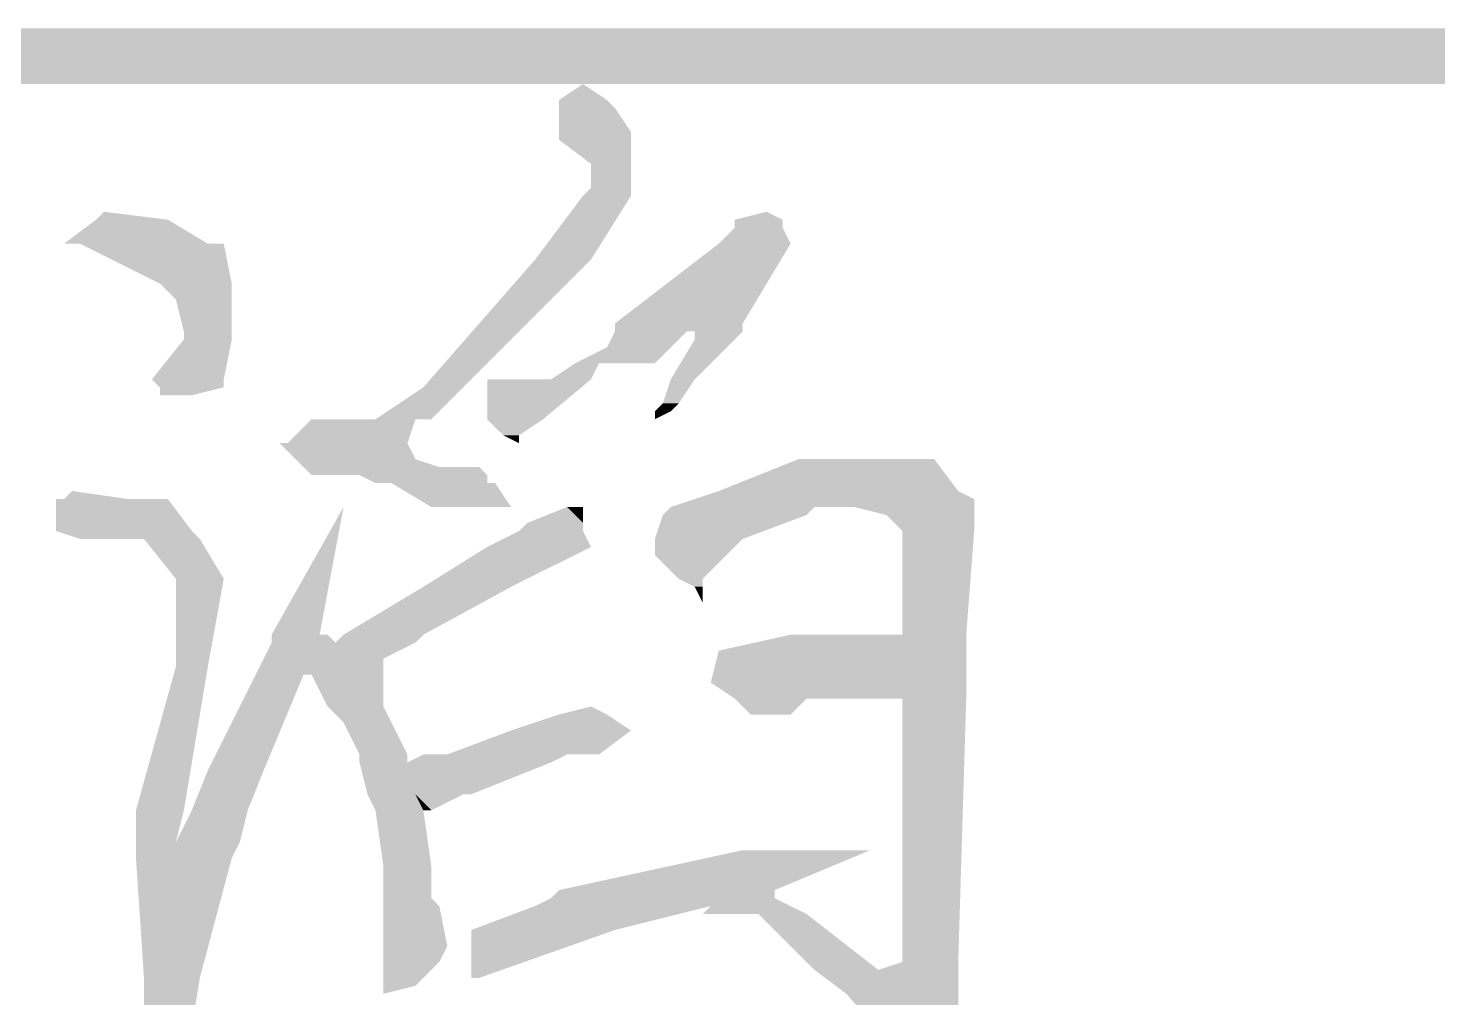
# Model space of a CAD drawing. Header units: inches. Extents: x 20 to 409, y 5 to 283.
# Drawn here: x 273.72 to 281.19, y 10.62 to 15.77 of the extents above; entities that cross this region are included whole.
import ezdxf

# ---------------------------------------------------------------- set-up
doc = ezdxf.new("R2010")
doc.units = ezdxf.units.IN
doc.header["$MEASUREMENT"] = 0
doc.layers.add('C00-00-00', color=7, linetype='Continuous')

msp = doc.modelspace()

# ---------------------------------------------------------------- hatches: boundary and pattern name
at = {"layer": 'C00-00-00'}
h = msp.add_hatch(color=0, dxfattribs=at)
h.dxf.hatch_style = 2
h.paths.add_polyline_path([(28.3301, 15.7656), (28.3301, 15.4693), (408.3141, 15.7656)])
h = msp.add_hatch(color=0, dxfattribs=at)
h.dxf.hatch_style = 2
h.paths.add_polyline_path([(28.3301, 15.4693), (408.3141, 15.7656), (408.3141, 15.4693)])
h = msp.add_hatch(color=0, dxfattribs=at)
h.dxf.hatch_style = 2
h.paths.add_polyline_path([(276.6574, 15.4693), (276.5304, 15.3846), (276.7844, 15.3846)])
h = msp.add_hatch(color=0, dxfattribs=at)
h.dxf.hatch_style = 2
h.paths.add_polyline_path([(276.5304, 15.3846), (276.5304, 15.3423), (276.8268, 15.3423)])
h = msp.add_hatch(color=0, dxfattribs=at)
h.dxf.hatch_style = 2
h.paths.add_polyline_path([(276.5304, 15.3846), (276.7844, 15.3846), (276.8268, 15.3423)])
h = msp.add_hatch(color=0, dxfattribs=at)
h.dxf.hatch_style = 2
h.paths.add_polyline_path([(276.5304, 15.3423), (276.5304, 15.2153), (276.9114, 15.2153)])
h = msp.add_hatch(color=0, dxfattribs=at)
h.dxf.hatch_style = 2
h.paths.add_polyline_path([(276.5304, 15.3423), (276.8268, 15.3423), (276.9114, 15.2153)])
h = msp.add_hatch(color=0, dxfattribs=at)
h.dxf.hatch_style = 2
h.paths.add_polyline_path([(276.5304, 15.2153), (276.5304, 15.1729), (276.9114, 15.1729)])
h = msp.add_hatch(color=0, dxfattribs=at)
h.dxf.hatch_style = 2
h.paths.add_polyline_path([(276.5304, 15.2153), (276.9114, 15.2153), (276.9114, 15.1729)])
h = msp.add_hatch(color=0, dxfattribs=at)
h.dxf.hatch_style = 2
h.paths.add_polyline_path([(276.5304, 15.1729), (276.6998, 15.0459), (276.9114, 15.0459)])
h = msp.add_hatch(color=0, dxfattribs=at)
h.dxf.hatch_style = 2
h.paths.add_polyline_path([(276.5304, 15.1729), (276.9114, 15.1729), (276.9114, 15.0459)])
h = msp.add_hatch(color=0, dxfattribs=at)
h.dxf.hatch_style = 2
h.paths.add_polyline_path([(276.6998, 15.0459), (276.6998, 14.9189), (276.9114, 14.9189)])
h = msp.add_hatch(color=0, dxfattribs=at)
h.dxf.hatch_style = 2
h.paths.add_polyline_path([(276.6998, 15.0459), (276.9114, 15.0459), (276.9114, 14.9189)])
h = msp.add_hatch(color=0, dxfattribs=at)
h.dxf.hatch_style = 2
h.paths.add_polyline_path([(276.6574, 14.8766), (276.4034, 14.5379), (276.6998, 14.5379)])
h = msp.add_hatch(color=0, dxfattribs=at)
h.dxf.hatch_style = 2
h.paths.add_polyline_path([(276.6998, 14.9189), (276.6574, 14.8766), (276.9114, 14.8766)])
h = msp.add_hatch(color=0, dxfattribs=at)
h.dxf.hatch_style = 2
h.paths.add_polyline_path([(276.6574, 14.8766), (276.9114, 14.8766), (276.6998, 14.5379)])
h = msp.add_hatch(color=0, dxfattribs=at)
h.dxf.hatch_style = 2
h.paths.add_polyline_path([(276.6998, 14.9189), (276.9114, 14.9189), (276.9114, 14.8766)])
h = msp.add_hatch(color=0, dxfattribs=at)
h.dxf.hatch_style = 2
h.paths.add_polyline_path([(274.0751, 14.7496), (273.9058, 14.6226), (274.6678, 14.6226)])
h = msp.add_hatch(color=0, dxfattribs=at)
h.dxf.hatch_style = 2
h.paths.add_polyline_path([(274.1174, 14.7919), (274.0751, 14.7496), (274.4561, 14.7496)])
h = msp.add_hatch(color=0, dxfattribs=at)
h.dxf.hatch_style = 2
h.paths.add_polyline_path([(274.0751, 14.7496), (274.4561, 14.7496), (274.6678, 14.6226)])
h = msp.add_hatch(color=0, dxfattribs=at)
h.dxf.hatch_style = 2
h.paths.add_polyline_path([(277.6311, 14.7919), (277.4618, 14.7496), (277.7158, 14.7496)])
h = msp.add_hatch(color=0, dxfattribs=at)
h.dxf.hatch_style = 2
h.paths.add_polyline_path([(277.4618, 14.7496), (277.4618, 14.7073), (277.7158, 14.7073)])
h = msp.add_hatch(color=0, dxfattribs=at)
h.dxf.hatch_style = 2
h.paths.add_polyline_path([(277.4618, 14.7496), (277.7158, 14.7496), (277.7158, 14.7073)])
h = msp.add_hatch(color=0, dxfattribs=at)
h.dxf.hatch_style = 2
h.paths.add_polyline_path([(277.4618, 14.7073), (277.3771, 14.6226), (277.7581, 14.6226)])
h = msp.add_hatch(color=0, dxfattribs=at)
h.dxf.hatch_style = 2
h.paths.add_polyline_path([(277.4618, 14.7073), (277.7158, 14.7073), (277.7581, 14.6226)])
h = msp.add_hatch(color=0, dxfattribs=at)
h.dxf.hatch_style = 2
h.paths.add_polyline_path([(273.9904, 14.6226), (274.4138, 14.4109), (274.7948, 14.4109)])
h = msp.add_hatch(color=0, dxfattribs=at)
h.dxf.hatch_style = 2
h.paths.add_polyline_path([(273.9904, 14.6226), (274.7524, 14.6226), (274.7948, 14.4109)])
h = msp.add_hatch(color=0, dxfattribs=at)
h.dxf.hatch_style = 2
h.paths.add_polyline_path([(277.3771, 14.6226), (276.8268, 14.1993), (277.5041, 14.1993)])
h = msp.add_hatch(color=0, dxfattribs=at)
h.dxf.hatch_style = 2
h.paths.add_polyline_path([(277.3771, 14.6226), (277.7581, 14.6226), (277.5041, 14.1993)])
h = msp.add_hatch(color=0, dxfattribs=at)
h.dxf.hatch_style = 2
h.paths.add_polyline_path([(276.4034, 14.5379), (275.8108, 13.8606), (276.0224, 13.8606)])
h = msp.add_hatch(color=0, dxfattribs=at)
h.dxf.hatch_style = 2
h.paths.add_polyline_path([(276.4034, 14.5379), (276.6998, 14.5379), (276.0224, 13.8606)])
h = msp.add_hatch(color=0, dxfattribs=at)
h.dxf.hatch_style = 2
h.paths.add_polyline_path([(274.4138, 14.4109), (274.4984, 14.3263), (274.7948, 14.3263)])
h = msp.add_hatch(color=0, dxfattribs=at)
h.dxf.hatch_style = 2
h.paths.add_polyline_path([(274.4138, 14.4109), (274.7948, 14.4109), (274.7948, 14.3263)])
h = msp.add_hatch(color=0, dxfattribs=at)
h.dxf.hatch_style = 2
h.paths.add_polyline_path([(274.4984, 14.3263), (274.5408, 14.1569), (274.7948, 14.1569)])
h = msp.add_hatch(color=0, dxfattribs=at)
h.dxf.hatch_style = 2
h.paths.add_polyline_path([(274.4984, 14.3263), (274.7948, 14.3263), (274.7948, 14.1569)])
h = msp.add_hatch(color=0, dxfattribs=at)
h.dxf.hatch_style = 2
h.paths.add_polyline_path([(274.5408, 14.1569), (274.5408, 14.1146), (274.7948, 14.1146)])
h = msp.add_hatch(color=0, dxfattribs=at)
h.dxf.hatch_style = 2
h.paths.add_polyline_path([(274.5408, 14.1569), (274.7948, 14.1569), (274.7948, 14.1146)])
h = msp.add_hatch(color=0, dxfattribs=at)
h.dxf.hatch_style = 2
h.paths.add_polyline_path([(276.8268, 14.1569), (276.7844, 14.0723), (277.1231, 14.0723)])
h = msp.add_hatch(color=0, dxfattribs=at)
h.dxf.hatch_style = 2
h.paths.add_polyline_path([(276.8268, 14.1993), (276.8268, 14.1569), (277.5041, 14.1569)])
h = msp.add_hatch(color=0, dxfattribs=at)
h.dxf.hatch_style = 2
h.paths.add_polyline_path([(276.8268, 14.1993), (277.5041, 14.1993), (277.5041, 14.1569)])
h = msp.add_hatch(color=0, dxfattribs=at)
h.dxf.hatch_style = 2
h.paths.add_polyline_path([(276.8268, 14.1569), (277.2078, 14.1569), (277.1231, 14.0723)])
h = msp.add_hatch(color=0, dxfattribs=at)
h.dxf.hatch_style = 2
h.paths.add_polyline_path([(277.2501, 14.1569), (277.2501, 14.1146), (277.4618, 14.1146)])
h = msp.add_hatch(color=0, dxfattribs=at)
h.dxf.hatch_style = 2
h.paths.add_polyline_path([(277.2501, 14.1569), (277.5041, 14.1569), (277.4618, 14.1146)])
h = msp.add_hatch(color=0, dxfattribs=at)
h.dxf.hatch_style = 2
h.paths.add_polyline_path([(274.5408, 14.1146), (274.3714, 13.9029), (274.7524, 13.9029)])
h = msp.add_hatch(color=0, dxfattribs=at)
h.dxf.hatch_style = 2
h.paths.add_polyline_path([(274.5408, 14.1146), (274.7948, 14.1146), (274.7524, 13.9029)])
h = msp.add_hatch(color=0, dxfattribs=at)
h.dxf.hatch_style = 2
h.paths.add_polyline_path([(276.7844, 14.0723), (276.6151, 13.9876), (277.0384, 13.9876)])
h = msp.add_hatch(color=0, dxfattribs=at)
h.dxf.hatch_style = 2
h.paths.add_polyline_path([(276.7844, 14.0723), (277.1231, 14.0723), (277.0384, 13.9876)])
h = msp.add_hatch(color=0, dxfattribs=at)
h.dxf.hatch_style = 2
h.paths.add_polyline_path([(277.2501, 14.1146), (277.1231, 13.9029), (277.2501, 13.9029)])
h = msp.add_hatch(color=0, dxfattribs=at)
h.dxf.hatch_style = 2
h.paths.add_polyline_path([(277.2501, 14.1146), (277.4618, 14.1146), (277.2501, 13.9029)])
h = msp.add_hatch(color=0, dxfattribs=at)
h.dxf.hatch_style = 2
h.paths.add_polyline_path([(276.6151, 13.9876), (276.4881, 13.9029), (276.6998, 13.9029)])
h = msp.add_hatch(color=0, dxfattribs=at)
h.dxf.hatch_style = 2
h.paths.add_polyline_path([(276.6151, 13.9876), (276.7421, 13.9876), (276.6998, 13.9029)])
h = msp.add_hatch(color=0, dxfattribs=at)
h.dxf.hatch_style = 2
h.paths.add_polyline_path([(274.3714, 13.9029), (274.4138, 13.8606), (274.7524, 13.8606)])
h = msp.add_hatch(color=0, dxfattribs=at)
h.dxf.hatch_style = 2
h.paths.add_polyline_path([(274.3714, 13.9029), (274.7524, 13.9029), (274.7524, 13.8606)])
h = msp.add_hatch(color=0, dxfattribs=at)
h.dxf.hatch_style = 2
h.paths.add_polyline_path([(274.4138, 13.8606), (274.4138, 13.8183), (274.5831, 13.8183)])
h = msp.add_hatch(color=0, dxfattribs=at)
h.dxf.hatch_style = 2
h.paths.add_polyline_path([(274.4138, 13.8606), (274.7524, 13.8606), (274.5831, 13.8183)])
h = msp.add_hatch(color=0, dxfattribs=at)
h.dxf.hatch_style = 2
h.paths.add_polyline_path([(275.8108, 13.8606), (275.5568, 13.6913), (275.8531, 13.6913)])
h = msp.add_hatch(color=0, dxfattribs=at)
h.dxf.hatch_style = 2
h.paths.add_polyline_path([(275.8108, 13.8606), (276.0224, 13.8606), (275.8531, 13.6913)])
h = msp.add_hatch(color=0, dxfattribs=at)
h.dxf.hatch_style = 2
h.paths.add_polyline_path([(276.1494, 13.9029), (276.1494, 13.6913), (276.4458, 13.6913)])
h = msp.add_hatch(color=0, dxfattribs=at)
h.dxf.hatch_style = 2
h.paths.add_polyline_path([(276.1494, 13.9029), (276.6998, 13.9029), (276.4458, 13.6913)])
h = msp.add_hatch(color=0, dxfattribs=at)
h.dxf.hatch_style = 2
h.paths.add_polyline_path([(277.1231, 13.9029), (277.0808, 13.7759), (277.1654, 13.7759)])
h = msp.add_hatch(color=0, dxfattribs=at)
h.dxf.hatch_style = 2
h.paths.add_polyline_path([(277.1231, 13.9029), (277.2501, 13.9029), (277.1654, 13.7759)])
h = msp.add_hatch(color=0, dxfattribs=at)
h.dxf.hatch_style = 2
h.paths.add_polyline_path([(277.0808, 13.7759), (277.0384, 13.7336), (277.1231, 13.7336)])
h = msp.add_hatch(color=0, dxfattribs=at)
h.dxf.hatch_style = 2
h.paths.add_polyline_path([(277.0808, 13.7759), (277.1654, 13.7759), (277.1231, 13.7336)])
h = msp.add_hatch(color=0, dxfattribs=at)
h.dxf.hatch_style = 2
h.paths.add_polyline_path([(275.2181, 13.6913), (275.0911, 13.5643), (275.7261, 13.5643)])
h = msp.add_hatch(color=0, dxfattribs=at)
h.dxf.hatch_style = 2
h.paths.add_polyline_path([(275.2181, 13.6913), (275.7684, 13.6913), (275.7261, 13.5643)])
h = msp.add_hatch(color=0, dxfattribs=at)
h.dxf.hatch_style = 2
h.paths.add_polyline_path([(276.1494, 13.6913), (276.2341, 13.6066), (276.3188, 13.6066)])
h = msp.add_hatch(color=0, dxfattribs=at)
h.dxf.hatch_style = 2
h.paths.add_polyline_path([(276.1494, 13.6913), (276.4458, 13.6913), (276.3188, 13.6066)])
h = msp.add_hatch(color=0, dxfattribs=at)
h.dxf.hatch_style = 2
h.paths.add_polyline_path([(277.0384, 13.7336), (277.1231, 13.7336), (277.0384, 13.6913)])
h = msp.add_hatch(color=0, dxfattribs=at)
h.dxf.hatch_style = 2
h.paths.add_polyline_path([(276.2341, 13.6066), (276.3188, 13.6066), (276.3188, 13.5643)])
h = msp.add_hatch(color=0, dxfattribs=at)
h.dxf.hatch_style = 2
h.paths.add_polyline_path([(275.0488, 13.5643), (275.1334, 13.4796), (275.7684, 13.4796)])
h = msp.add_hatch(color=0, dxfattribs=at)
h.dxf.hatch_style = 2
h.paths.add_polyline_path([(275.0488, 13.5643), (275.7261, 13.5643), (275.7684, 13.4796)])
h = msp.add_hatch(color=0, dxfattribs=at)
h.dxf.hatch_style = 2
h.paths.add_polyline_path([(275.1334, 13.4796), (275.1758, 13.4373), (275.8954, 13.4373)])
h = msp.add_hatch(color=0, dxfattribs=at)
h.dxf.hatch_style = 2
h.paths.add_polyline_path([(275.1334, 13.4796), (275.7684, 13.4796), (275.8954, 13.4373)])
h = msp.add_hatch(color=0, dxfattribs=at)
h.dxf.hatch_style = 2
h.paths.add_polyline_path([(277.8004, 13.4796), (277.3771, 13.3103), (278.6471, 13.3103)])
h = msp.add_hatch(color=0, dxfattribs=at)
h.dxf.hatch_style = 2
h.paths.add_polyline_path([(277.8004, 13.4796), (278.5201, 13.4796), (278.6471, 13.3103)])
h = msp.add_hatch(color=0, dxfattribs=at)
h.dxf.hatch_style = 2
h.paths.add_polyline_path([(275.1758, 13.4373), (275.2181, 13.3949), (276.1494, 13.3949)])
h = msp.add_hatch(color=0, dxfattribs=at)
h.dxf.hatch_style = 2
h.paths.add_polyline_path([(275.1758, 13.4373), (276.1071, 13.4373), (276.1494, 13.3949)])
h = msp.add_hatch(color=0, dxfattribs=at)
h.dxf.hatch_style = 2
h.paths.add_polyline_path([(275.4721, 13.3949), (275.5568, 13.3526), (276.1494, 13.3526)])
h = msp.add_hatch(color=0, dxfattribs=at)
h.dxf.hatch_style = 2
h.paths.add_polyline_path([(275.4721, 13.3949), (276.1494, 13.3949), (276.1494, 13.3526)])
h = msp.add_hatch(color=0, dxfattribs=at)
h.dxf.hatch_style = 2
h.paths.add_polyline_path([(273.9481, 13.3103), (273.9058, 13.2679), (274.2444, 13.2679)])
h = msp.add_hatch(color=0, dxfattribs=at)
h.dxf.hatch_style = 2
h.paths.add_polyline_path([(275.6414, 13.3526), (275.8531, 13.2256), (276.2764, 13.2256)])
h = msp.add_hatch(color=0, dxfattribs=at)
h.dxf.hatch_style = 2
h.paths.add_polyline_path([(275.6414, 13.3526), (276.1918, 13.3526), (276.2764, 13.2256)])
h = msp.add_hatch(color=0, dxfattribs=at)
h.dxf.hatch_style = 2
h.paths.add_polyline_path([(277.3771, 13.3103), (277.2501, 13.2679), (278.7318, 13.2679)])
h = msp.add_hatch(color=0, dxfattribs=at)
h.dxf.hatch_style = 2
h.paths.add_polyline_path([(277.3771, 13.3103), (278.6471, 13.3103), (278.7318, 13.2679)])
h = msp.add_hatch(color=0, dxfattribs=at)
h.dxf.hatch_style = 2
h.paths.add_polyline_path([(273.8634, 13.2679), (273.8634, 13.0986), (274.5831, 13.0986)])
h = msp.add_hatch(color=0, dxfattribs=at)
h.dxf.hatch_style = 2
h.paths.add_polyline_path([(273.8634, 13.2679), (274.4561, 13.2679), (274.5831, 13.0986)])
h = msp.add_hatch(color=0, dxfattribs=at)
h.dxf.hatch_style = 2
h.paths.add_polyline_path([(277.2501, 13.2679), (277.1231, 13.2256), (278.7318, 13.2256)])
h = msp.add_hatch(color=0, dxfattribs=at)
h.dxf.hatch_style = 2
h.paths.add_polyline_path([(277.2501, 13.2679), (278.7318, 13.2679), (278.7318, 13.2256)])
h = msp.add_hatch(color=0, dxfattribs=at)
h.dxf.hatch_style = 2
h.paths.add_polyline_path([(275.3874, 13.2256), (275.0064, 12.5483), (275.2604, 12.5483)])
h = msp.add_hatch(color=0, dxfattribs=at)
h.dxf.hatch_style = 2
h.paths.add_polyline_path([(276.5728, 13.2256), (276.3611, 13.1409), (276.6574, 13.1409)])
h = msp.add_hatch(color=0, dxfattribs=at)
h.dxf.hatch_style = 2
h.paths.add_polyline_path([(276.5728, 13.2256), (276.6574, 13.2256), (276.6574, 13.1409)])
h = msp.add_hatch(color=0, dxfattribs=at)
h.dxf.hatch_style = 2
h.paths.add_polyline_path([(277.0808, 13.1833), (277.0384, 13.0563), (277.5041, 13.0563)])
h = msp.add_hatch(color=0, dxfattribs=at)
h.dxf.hatch_style = 2
h.paths.add_polyline_path([(277.1231, 13.2256), (277.0808, 13.1833), (277.8428, 13.1833)])
h = msp.add_hatch(color=0, dxfattribs=at)
h.dxf.hatch_style = 2
h.paths.add_polyline_path([(277.0808, 13.1833), (277.8428, 13.1833), (277.5041, 13.0563)])
h = msp.add_hatch(color=0, dxfattribs=at)
h.dxf.hatch_style = 2
h.paths.add_polyline_path([(277.1231, 13.2256), (277.8851, 13.2256), (277.8428, 13.1833)])
h = msp.add_hatch(color=0, dxfattribs=at)
h.dxf.hatch_style = 2
h.paths.add_polyline_path([(278.0968, 13.2256), (278.2661, 13.1833), (278.7318, 13.1833)])
h = msp.add_hatch(color=0, dxfattribs=at)
h.dxf.hatch_style = 2
h.paths.add_polyline_path([(278.0968, 13.2256), (278.7318, 13.2256), (278.7318, 13.1833)])
h = msp.add_hatch(color=0, dxfattribs=at)
h.dxf.hatch_style = 2
h.paths.add_polyline_path([(278.2661, 13.1833), (278.3508, 13.0986), (278.7318, 13.0986)])
h = msp.add_hatch(color=0, dxfattribs=at)
h.dxf.hatch_style = 2
h.paths.add_polyline_path([(278.2661, 13.1833), (278.7318, 13.1833), (278.7318, 13.0986)])
h = msp.add_hatch(color=0, dxfattribs=at)
h.dxf.hatch_style = 2
h.paths.add_polyline_path([(273.8634, 13.0986), (273.9904, 13.0563), (274.6254, 13.0563)])
h = msp.add_hatch(color=0, dxfattribs=at)
h.dxf.hatch_style = 2
h.paths.add_polyline_path([(273.8634, 13.0986), (274.5831, 13.0986), (274.6254, 13.0563)])
h = msp.add_hatch(color=0, dxfattribs=at)
h.dxf.hatch_style = 2
h.paths.add_polyline_path([(276.3188, 13.0986), (276.1494, 13.0139), (276.6998, 13.0139)])
h = msp.add_hatch(color=0, dxfattribs=at)
h.dxf.hatch_style = 2
h.paths.add_polyline_path([(276.3611, 13.1409), (276.3188, 13.0986), (276.6574, 13.0986)])
h = msp.add_hatch(color=0, dxfattribs=at)
h.dxf.hatch_style = 2
h.paths.add_polyline_path([(276.3188, 13.0986), (276.6574, 13.0986), (276.6998, 13.0139)])
h = msp.add_hatch(color=0, dxfattribs=at)
h.dxf.hatch_style = 2
h.paths.add_polyline_path([(276.3611, 13.1409), (276.6574, 13.1409), (276.6574, 13.0986)])
h = msp.add_hatch(color=0, dxfattribs=at)
h.dxf.hatch_style = 2
h.paths.add_polyline_path([(278.3508, 13.0986), (278.3508, 12.5483), (278.6894, 12.5483)])
h = msp.add_hatch(color=0, dxfattribs=at)
h.dxf.hatch_style = 2
h.paths.add_polyline_path([(278.3508, 13.0986), (278.7318, 13.0986), (278.6894, 12.5483)])
h = msp.add_hatch(color=0, dxfattribs=at)
h.dxf.hatch_style = 2
h.paths.add_polyline_path([(274.3291, 13.0563), (274.4984, 12.8446), (274.7524, 12.8446)])
h = msp.add_hatch(color=0, dxfattribs=at)
h.dxf.hatch_style = 2
h.paths.add_polyline_path([(274.3291, 13.0563), (274.6254, 13.0563), (274.7524, 12.8446)])
h = msp.add_hatch(color=0, dxfattribs=at)
h.dxf.hatch_style = 2
h.paths.add_polyline_path([(276.1494, 13.0139), (275.8108, 12.8023), (276.2764, 12.8023)])
h = msp.add_hatch(color=0, dxfattribs=at)
h.dxf.hatch_style = 2
h.paths.add_polyline_path([(276.1494, 13.0139), (276.6998, 13.0139), (276.2764, 12.8023)])
h = msp.add_hatch(color=0, dxfattribs=at)
h.dxf.hatch_style = 2
h.paths.add_polyline_path([(277.0384, 13.0563), (277.0384, 12.9716), (277.4194, 12.9716)])
h = msp.add_hatch(color=0, dxfattribs=at)
h.dxf.hatch_style = 2
h.paths.add_polyline_path([(277.0384, 13.0563), (277.5041, 13.0563), (277.4194, 12.9716)])
h = msp.add_hatch(color=0, dxfattribs=at)
h.dxf.hatch_style = 2
h.paths.add_polyline_path([(277.0384, 12.9716), (277.1654, 12.8446), (277.2924, 12.8446)])
h = msp.add_hatch(color=0, dxfattribs=at)
h.dxf.hatch_style = 2
h.paths.add_polyline_path([(277.0384, 12.9716), (277.4194, 12.9716), (277.2924, 12.8446)])
h = msp.add_hatch(color=0, dxfattribs=at)
h.dxf.hatch_style = 2
h.paths.add_polyline_path([(274.4984, 12.8446), (274.4984, 12.3789), (274.6678, 12.3789)])
h = msp.add_hatch(color=0, dxfattribs=at)
h.dxf.hatch_style = 2
h.paths.add_polyline_path([(274.4984, 12.8446), (274.7524, 12.8446), (274.6678, 12.3789)])
h = msp.add_hatch(color=0, dxfattribs=at)
h.dxf.hatch_style = 2
h.paths.add_polyline_path([(275.8108, 12.8023), (275.3874, 12.5483), (275.8108, 12.5483)])
h = msp.add_hatch(color=0, dxfattribs=at)
h.dxf.hatch_style = 2
h.paths.add_polyline_path([(275.8108, 12.8023), (276.2764, 12.8023), (275.8108, 12.5483)])
h = msp.add_hatch(color=0, dxfattribs=at)
h.dxf.hatch_style = 2
h.paths.add_polyline_path([(277.1654, 12.8446), (277.2501, 12.8023), (277.2924, 12.8023)])
h = msp.add_hatch(color=0, dxfattribs=at)
h.dxf.hatch_style = 2
h.paths.add_polyline_path([(277.1654, 12.8446), (277.2924, 12.8446), (277.2924, 12.8023)])
h = msp.add_hatch(color=0, dxfattribs=at)
h.dxf.hatch_style = 2
h.paths.add_polyline_path([(277.2501, 12.8023), (277.2924, 12.8023), (277.2924, 12.7176)])
h = msp.add_hatch(color=0, dxfattribs=at)
h.dxf.hatch_style = 2
h.paths.add_polyline_path([(275.0064, 12.5059), (274.9641, 12.4213), (275.5991, 12.4213)])
h = msp.add_hatch(color=0, dxfattribs=at)
h.dxf.hatch_style = 2
h.paths.add_polyline_path([(275.0064, 12.5483), (275.0064, 12.5059), (275.3451, 12.5059)])
h = msp.add_hatch(color=0, dxfattribs=at)
h.dxf.hatch_style = 2
h.paths.add_polyline_path([(275.0064, 12.5483), (275.3028, 12.5483), (275.3451, 12.5059)])
h = msp.add_hatch(color=0, dxfattribs=at)
h.dxf.hatch_style = 2
h.paths.add_polyline_path([(275.0064, 12.5059), (275.7684, 12.5059), (275.5991, 12.4213)])
h = msp.add_hatch(color=0, dxfattribs=at)
h.dxf.hatch_style = 2
h.paths.add_polyline_path([(275.3874, 12.5483), (275.3451, 12.5059), (275.7684, 12.5059)])
h = msp.add_hatch(color=0, dxfattribs=at)
h.dxf.hatch_style = 2
h.paths.add_polyline_path([(275.3874, 12.5483), (275.8108, 12.5483), (275.7684, 12.5059)])
h = msp.add_hatch(color=0, dxfattribs=at)
h.dxf.hatch_style = 2
h.paths.add_polyline_path([(277.7581, 12.5483), (277.3771, 12.4636), (278.6894, 12.4636)])
h = msp.add_hatch(color=0, dxfattribs=at)
h.dxf.hatch_style = 2
h.paths.add_polyline_path([(277.7581, 12.5483), (278.6894, 12.5483), (278.6894, 12.4636)])
h = msp.add_hatch(color=0, dxfattribs=at)
h.dxf.hatch_style = 2
h.paths.add_polyline_path([(274.9641, 12.4213), (274.9218, 12.3366), (275.5991, 12.3366)])
h = msp.add_hatch(color=0, dxfattribs=at)
h.dxf.hatch_style = 2
h.paths.add_polyline_path([(274.9641, 12.4213), (275.5991, 12.4213), (275.5991, 12.3366)])
h = msp.add_hatch(color=0, dxfattribs=at)
h.dxf.hatch_style = 2
h.paths.add_polyline_path([(277.3771, 12.4636), (277.3348, 12.2943), (278.6894, 12.2943)])
h = msp.add_hatch(color=0, dxfattribs=at)
h.dxf.hatch_style = 2
h.paths.add_polyline_path([(277.3771, 12.4636), (278.6894, 12.4636), (278.6894, 12.2943)])
h = msp.add_hatch(color=0, dxfattribs=at)
h.dxf.hatch_style = 2
h.paths.add_polyline_path([(274.4984, 12.3789), (274.2868, 11.6169), (274.5408, 11.6169)])
h = msp.add_hatch(color=0, dxfattribs=at)
h.dxf.hatch_style = 2
h.paths.add_polyline_path([(274.4984, 12.3789), (274.6678, 12.3789), (274.5408, 11.6169)])
h = msp.add_hatch(color=0, dxfattribs=at)
h.dxf.hatch_style = 2
h.paths.add_polyline_path([(274.9218, 12.3366), (274.6678, 11.8286), (274.9641, 11.8286)])
h = msp.add_hatch(color=0, dxfattribs=at)
h.dxf.hatch_style = 2
h.paths.add_polyline_path([(274.9218, 12.3366), (275.1758, 12.3366), (274.9641, 11.8286)])
h = msp.add_hatch(color=0, dxfattribs=at)
h.dxf.hatch_style = 2
h.paths.add_polyline_path([(275.2181, 12.3366), (275.2604, 12.2519), (275.5991, 12.2519)])
h = msp.add_hatch(color=0, dxfattribs=at)
h.dxf.hatch_style = 2
h.paths.add_polyline_path([(275.2181, 12.3366), (275.5991, 12.3366), (275.5991, 12.2519)])
h = msp.add_hatch(color=0, dxfattribs=at)
h.dxf.hatch_style = 2
h.paths.add_polyline_path([(277.3348, 12.2943), (277.4618, 12.2096), (278.6894, 12.2096)])
h = msp.add_hatch(color=0, dxfattribs=at)
h.dxf.hatch_style = 2
h.paths.add_polyline_path([(277.3348, 12.2943), (278.6894, 12.2943), (278.6894, 12.2096)])
h = msp.add_hatch(color=0, dxfattribs=at)
h.dxf.hatch_style = 2
h.paths.add_polyline_path([(275.2604, 12.2519), (275.3028, 12.1673), (275.5991, 12.1673)])
h = msp.add_hatch(color=0, dxfattribs=at)
h.dxf.hatch_style = 2
h.paths.add_polyline_path([(275.2604, 12.2519), (275.5991, 12.2519), (275.5991, 12.1673)])
h = msp.add_hatch(color=0, dxfattribs=at)
h.dxf.hatch_style = 2
h.paths.add_polyline_path([(277.4618, 12.2096), (277.5464, 12.1249), (277.7581, 12.1249)])
h = msp.add_hatch(color=0, dxfattribs=at)
h.dxf.hatch_style = 2
h.paths.add_polyline_path([(277.4618, 12.2096), (277.8428, 12.2096), (277.7581, 12.1249)])
h = msp.add_hatch(color=0, dxfattribs=at)
h.dxf.hatch_style = 2
h.paths.add_polyline_path([(278.3508, 12.2096), (278.3508, 10.8126), (278.6471, 10.8126)])
h = msp.add_hatch(color=0, dxfattribs=at)
h.dxf.hatch_style = 2
h.paths.add_polyline_path([(278.3508, 12.2096), (278.6894, 12.2096), (278.6471, 10.8126)])
h = msp.add_hatch(color=0, dxfattribs=at)
h.dxf.hatch_style = 2
h.paths.add_polyline_path([(275.3028, 12.1673), (275.3874, 12.0826), (275.6414, 12.0826)])
h = msp.add_hatch(color=0, dxfattribs=at)
h.dxf.hatch_style = 2
h.paths.add_polyline_path([(275.3028, 12.1673), (275.5991, 12.1673), (275.6414, 12.0826)])
h = msp.add_hatch(color=0, dxfattribs=at)
h.dxf.hatch_style = 2
h.paths.add_polyline_path([(276.5304, 12.1249), (276.2764, 12.0403), (276.9114, 12.0403)])
h = msp.add_hatch(color=0, dxfattribs=at)
h.dxf.hatch_style = 2
h.paths.add_polyline_path([(276.6998, 12.1673), (276.5304, 12.1249), (276.7844, 12.1249)])
h = msp.add_hatch(color=0, dxfattribs=at)
h.dxf.hatch_style = 2
h.paths.add_polyline_path([(276.5304, 12.1249), (276.7844, 12.1249), (276.9114, 12.0403)])
h = msp.add_hatch(color=0, dxfattribs=at)
h.dxf.hatch_style = 2
h.paths.add_polyline_path([(275.3874, 12.0826), (275.4721, 11.9133), (275.7261, 11.9133)])
h = msp.add_hatch(color=0, dxfattribs=at)
h.dxf.hatch_style = 2
h.paths.add_polyline_path([(275.3874, 12.0826), (275.6414, 12.0826), (275.7261, 11.9133)])
h = msp.add_hatch(color=0, dxfattribs=at)
h.dxf.hatch_style = 2
h.paths.add_polyline_path([(276.2764, 12.0403), (275.9378, 11.9133), (276.7421, 11.9133)])
h = msp.add_hatch(color=0, dxfattribs=at)
h.dxf.hatch_style = 2
h.paths.add_polyline_path([(276.2764, 12.0403), (276.9114, 12.0403), (276.7421, 11.9133)])
h = msp.add_hatch(color=0, dxfattribs=at)
h.dxf.hatch_style = 2
h.paths.add_polyline_path([(275.4721, 11.9133), (275.4721, 11.8709), (275.7261, 11.8709)])
h = msp.add_hatch(color=0, dxfattribs=at)
h.dxf.hatch_style = 2
h.paths.add_polyline_path([(275.4721, 11.9133), (275.7261, 11.9133), (275.7261, 11.8709)])
h = msp.add_hatch(color=0, dxfattribs=at)
h.dxf.hatch_style = 2
h.paths.add_polyline_path([(275.8108, 11.9133), (275.7261, 11.8709), (276.4881, 11.8709)])
h = msp.add_hatch(color=0, dxfattribs=at)
h.dxf.hatch_style = 2
h.paths.add_polyline_path([(275.8108, 11.9133), (276.5728, 11.9133), (276.4881, 11.8709)])
h = msp.add_hatch(color=0, dxfattribs=at)
h.dxf.hatch_style = 2
h.paths.add_polyline_path([(274.6678, 11.8286), (274.5831, 11.6169), (274.8794, 11.6169)])
h = msp.add_hatch(color=0, dxfattribs=at)
h.dxf.hatch_style = 2
h.paths.add_polyline_path([(274.6678, 11.8286), (274.9641, 11.8286), (274.8794, 11.6169)])
h = msp.add_hatch(color=0, dxfattribs=at)
h.dxf.hatch_style = 2
h.paths.add_polyline_path([(275.4721, 11.8709), (275.5144, 11.7016), (275.7684, 11.7016)])
h = msp.add_hatch(color=0, dxfattribs=at)
h.dxf.hatch_style = 2
h.paths.add_polyline_path([(275.4721, 11.8709), (275.7261, 11.8709), (275.7684, 11.7016)])
h = msp.add_hatch(color=0, dxfattribs=at)
h.dxf.hatch_style = 2
h.paths.add_polyline_path([(275.7261, 11.8709), (275.7684, 11.7016), (276.0648, 11.7016)])
h = msp.add_hatch(color=0, dxfattribs=at)
h.dxf.hatch_style = 2
h.paths.add_polyline_path([(275.7261, 11.8709), (276.4881, 11.8709), (276.0648, 11.7016)])
h = msp.add_hatch(color=0, dxfattribs=at)
h.dxf.hatch_style = 2
h.paths.add_polyline_path([(275.5144, 11.7016), (275.5568, 11.6169), (275.8108, 11.6169)])
h = msp.add_hatch(color=0, dxfattribs=at)
h.dxf.hatch_style = 2
h.paths.add_polyline_path([(275.5144, 11.7016), (275.7684, 11.7016), (275.8108, 11.6169)])
h = msp.add_hatch(color=0, dxfattribs=at)
h.dxf.hatch_style = 2
h.paths.add_polyline_path([(275.7684, 11.7016), (275.8108, 11.6169), (275.8531, 11.6169)])
h = msp.add_hatch(color=0, dxfattribs=at)
h.dxf.hatch_style = 2
h.paths.add_polyline_path([(275.7684, 11.7016), (276.0224, 11.7016), (275.8531, 11.6169)])
h = msp.add_hatch(color=0, dxfattribs=at)
h.dxf.hatch_style = 2
h.paths.add_polyline_path([(274.2868, 11.6169), (274.2868, 11.4476), (274.4984, 11.4476)])
h = msp.add_hatch(color=0, dxfattribs=at)
h.dxf.hatch_style = 2
h.paths.add_polyline_path([(274.2868, 11.6169), (274.5408, 11.6169), (274.4984, 11.4476)])
h = msp.add_hatch(color=0, dxfattribs=at)
h.dxf.hatch_style = 2
h.paths.add_polyline_path([(274.5831, 11.6169), (274.4984, 11.4476), (274.8371, 11.4476)])
h = msp.add_hatch(color=0, dxfattribs=at)
h.dxf.hatch_style = 2
h.paths.add_polyline_path([(274.5831, 11.6169), (274.8794, 11.6169), (274.8371, 11.4476)])
h = msp.add_hatch(color=0, dxfattribs=at)
h.dxf.hatch_style = 2
h.paths.add_polyline_path([(275.5568, 11.6169), (275.5991, 11.3206), (275.8531, 11.3206)])
h = msp.add_hatch(color=0, dxfattribs=at)
h.dxf.hatch_style = 2
h.paths.add_polyline_path([(275.5568, 11.6169), (275.8108, 11.6169), (275.8531, 11.3206)])
h = msp.add_hatch(color=0, dxfattribs=at)
h.dxf.hatch_style = 2
h.paths.add_polyline_path([(274.2868, 11.4476), (274.2868, 11.3629), (274.7948, 11.3629)])
h = msp.add_hatch(color=0, dxfattribs=at)
h.dxf.hatch_style = 2
h.paths.add_polyline_path([(274.2868, 11.4476), (274.8371, 11.4476), (274.7948, 11.3629)])
h = msp.add_hatch(color=0, dxfattribs=at)
h.dxf.hatch_style = 2
h.paths.add_polyline_path([(274.2868, 11.3629), (274.3291, 10.7279), (274.6254, 10.7279)])
h = msp.add_hatch(color=0, dxfattribs=at)
h.dxf.hatch_style = 2
h.paths.add_polyline_path([(274.2868, 11.3629), (274.7948, 11.3629), (274.6254, 10.7279)])
h = msp.add_hatch(color=0, dxfattribs=at)
h.dxf.hatch_style = 2
h.paths.add_polyline_path([(277.5041, 11.4053), (276.5304, 11.1936), (277.6734, 11.1936)])
h = msp.add_hatch(color=0, dxfattribs=at)
h.dxf.hatch_style = 2
h.paths.add_polyline_path([(277.5041, 11.4053), (278.1814, 11.4053), (277.6734, 11.1936)])
h = msp.add_hatch(color=0, dxfattribs=at)
h.dxf.hatch_style = 2
h.paths.add_polyline_path([(275.5991, 11.3206), (275.5991, 11.1513), (275.8531, 11.1513)])
h = msp.add_hatch(color=0, dxfattribs=at)
h.dxf.hatch_style = 2
h.paths.add_polyline_path([(275.5991, 11.3206), (275.8531, 11.3206), (275.8531, 11.1513)])
h = msp.add_hatch(color=0, dxfattribs=at)
h.dxf.hatch_style = 2
h.paths.add_polyline_path([(275.5991, 11.1513), (275.5991, 11.1089), (275.8954, 11.1089)])
h = msp.add_hatch(color=0, dxfattribs=at)
h.dxf.hatch_style = 2
h.paths.add_polyline_path([(275.5991, 11.1513), (275.8531, 11.1513), (275.8954, 11.1089)])
h = msp.add_hatch(color=0, dxfattribs=at)
h.dxf.hatch_style = 2
h.paths.add_polyline_path([(276.4881, 11.1513), (276.4034, 11.1089), (277.7581, 11.1089)])
h = msp.add_hatch(color=0, dxfattribs=at)
h.dxf.hatch_style = 2
h.paths.add_polyline_path([(276.5304, 11.1936), (276.4881, 11.1513), (277.6734, 11.1513)])
h = msp.add_hatch(color=0, dxfattribs=at)
h.dxf.hatch_style = 2
h.paths.add_polyline_path([(276.4881, 11.1513), (277.6734, 11.1513), (277.7581, 11.1089)])
h = msp.add_hatch(color=0, dxfattribs=at)
h.dxf.hatch_style = 2
h.paths.add_polyline_path([(276.5304, 11.1936), (277.6734, 11.1936), (277.6734, 11.1513)])
h = msp.add_hatch(color=0, dxfattribs=at)
h.dxf.hatch_style = 2
h.paths.add_polyline_path([(275.5991, 11.1089), (275.5991, 10.8973), (275.9378, 10.8973)])
h = msp.add_hatch(color=0, dxfattribs=at)
h.dxf.hatch_style = 2
h.paths.add_polyline_path([(275.5991, 11.1089), (275.8954, 11.1089), (275.9378, 10.8973)])
h = msp.add_hatch(color=0, dxfattribs=at)
h.dxf.hatch_style = 2
h.paths.add_polyline_path([(276.4034, 11.1089), (276.0648, 10.9819), (276.8268, 10.9819)])
h = msp.add_hatch(color=0, dxfattribs=at)
h.dxf.hatch_style = 2
h.paths.add_polyline_path([(276.4034, 11.1089), (277.3348, 11.1089), (276.8268, 10.9819)])
h = msp.add_hatch(color=0, dxfattribs=at)
h.dxf.hatch_style = 2
h.paths.add_polyline_path([(277.3348, 11.1089), (277.2924, 11.0666), (277.8428, 11.0666)])
h = msp.add_hatch(color=0, dxfattribs=at)
h.dxf.hatch_style = 2
h.paths.add_polyline_path([(277.3348, 11.1089), (277.7581, 11.1089), (277.8428, 11.0666)])
h = msp.add_hatch(color=0, dxfattribs=at)
h.dxf.hatch_style = 2
h.paths.add_polyline_path([(277.5888, 11.0666), (277.8851, 10.7703), (278.2238, 10.7703)])
h = msp.add_hatch(color=0, dxfattribs=at)
h.dxf.hatch_style = 2
h.paths.add_polyline_path([(277.5888, 11.0666), (277.8428, 11.0666), (278.2238, 10.7703)])
h = msp.add_hatch(color=0, dxfattribs=at)
h.dxf.hatch_style = 2
h.paths.add_polyline_path([(276.0648, 10.9819), (276.0648, 10.7279), (276.1071, 10.7279)])
h = msp.add_hatch(color=0, dxfattribs=at)
h.dxf.hatch_style = 2
h.paths.add_polyline_path([(276.0648, 10.9819), (276.8268, 10.9819), (276.1071, 10.7279)])
h = msp.add_hatch(color=0, dxfattribs=at)
h.dxf.hatch_style = 2
h.paths.add_polyline_path([(275.5991, 10.8973), (275.5991, 10.8126), (275.8954, 10.8126)])
h = msp.add_hatch(color=0, dxfattribs=at)
h.dxf.hatch_style = 2
h.paths.add_polyline_path([(275.5991, 10.8973), (275.9378, 10.8973), (275.8954, 10.8126)])
h = msp.add_hatch(color=0, dxfattribs=at)
h.dxf.hatch_style = 2
h.paths.add_polyline_path([(275.5991, 10.8126), (275.5991, 10.6856), (275.7684, 10.6856)])
h = msp.add_hatch(color=0, dxfattribs=at)
h.dxf.hatch_style = 2
h.paths.add_polyline_path([(275.5991, 10.8126), (275.8954, 10.8126), (275.7684, 10.6856)])
h = msp.add_hatch(color=0, dxfattribs=at)
h.dxf.hatch_style = 2
h.paths.add_polyline_path([(277.8851, 10.7703), (278.0544, 10.6433), (278.6471, 10.6433)])
h = msp.add_hatch(color=0, dxfattribs=at)
h.dxf.hatch_style = 2
h.paths.add_polyline_path([(277.8851, 10.7703), (278.6471, 10.7703), (278.6471, 10.6433)])
h = msp.add_hatch(color=0, dxfattribs=at)
h.dxf.hatch_style = 2
h.paths.add_polyline_path([(278.3508, 10.8126), (278.2238, 10.7703), (278.6471, 10.7703)])
h = msp.add_hatch(color=0, dxfattribs=at)
h.dxf.hatch_style = 2
h.paths.add_polyline_path([(278.3508, 10.8126), (278.6471, 10.8126), (278.6471, 10.7703)])
h = msp.add_hatch(color=0, dxfattribs=at)
h.dxf.hatch_style = 2
h.paths.add_polyline_path([(274.3291, 10.7279), (274.3291, 10.4739), (274.5831, 10.4739)])
h = msp.add_hatch(color=0, dxfattribs=at)
h.dxf.hatch_style = 2
h.paths.add_polyline_path([(274.3291, 10.7279), (274.6254, 10.7279), (274.5831, 10.4739)])
h = msp.add_hatch(color=0, dxfattribs=at)
h.dxf.hatch_style = 2
h.paths.add_polyline_path([(275.5991, 10.6856), (275.7684, 10.6856), (275.5991, 10.6433)])
h = msp.add_hatch(color=0, dxfattribs=at)
h.dxf.hatch_style = 2
h.paths.add_polyline_path([(278.0544, 10.6433), (278.3084, 10.3469), (278.6471, 10.3469)])
h = msp.add_hatch(color=0, dxfattribs=at)
h.dxf.hatch_style = 2
h.paths.add_polyline_path([(278.0544, 10.6433), (278.6471, 10.6433), (278.6471, 10.3469)])

doc.saveas('drawing.dxf')
